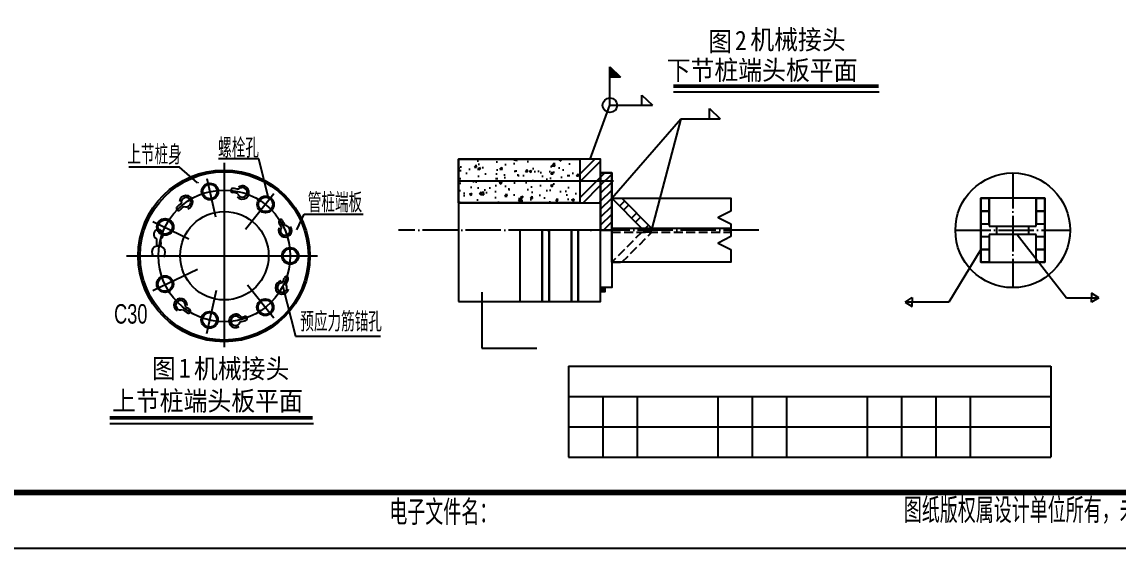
# Model space of a CAD drawing. Extents: x -695511 to 885008, y -751583 to -95266.
# Drawn here: x -600832 to -581088, y -272759 to -263285 of the extents above; entities that cross this region are included whole.
import ezdxf

# ---------------------------------------------------------------- set-up
doc = ezdxf.new("R2010")
doc.units = 0
doc.header["$LTSCALE"] = 1000
doc.header["$MEASUREMENT"] = 0
doc.linetypes.add('DASH', pattern=[0.35, 0.25, -0.1])
doc.linetypes.add('DOTE', pattern=[2.42, 2, -0.2, 0.02, -0.2])
for name, color, linetype in [('14', 1, 'Continuous'), ('_0', 7, 'Continuous'), ('Layer2', 4, 'Continuous'), ('LAYER5', 7, 'Continuous'), ('PUB_TITLE', 4, 'Continuous'), ('STEEL', 6, 'Continuous')]:
    doc.layers.add(name, color=color, linetype=linetype)
doc.styles.add('HZDX', font='gs_txt.shx', dxfattribs={"width": 0.8, "height": 800, "bigfont": 'hztxt.shx'})
doc.styles.add('hztxt0', font='romans.shx', dxfattribs={"bigfont": 'gbcbig0.shx'})
doc.styles.add('宋体', font='simsun.ttc')
pattern_1 = [(45, (466600.13, -80696), (-336.7596, 336.7596), []), (45, (466824.64, -80696), (-336.7596, 336.7596), [])]

# ---------------------------------------------------------------- blocks, each defined once
blk = doc.blocks.new('s2jsj1')
for color, points in [(256, [(517494, -24608), (517192, -24608), (517192, -24322)]), (2, [(516931, -30533), (517052, -30533), (517052, -30648), (516931, -30648)])]:
    blk.add_hatch(color=color).paths.add_polyline_path(points)
h = blk.add_hatch()
h.set_pattern_fill('混凝土', color=2, scale=100, style=0)
h.set_pattern_definition([(50, (466600.13, -80696), (717.26, -62.752), [75, -825]), (355, (466600.1, -80696), (-138.751, 752.192), [60, -660]), (100.4514, (466659.9, -80701.2), (578.5094, 689.4395), [63.74, -701.142]), (46.1842, (466600.1, -80496), (1067.241, -165.519), [112.5, -1237.5]), (96.6356, (466689.1, -80509.8), (934.663, 974.118), [95.61, -1051.713]), (351.1842, (466600.1, -80496), (934.662, 974.119), [90, -990]), (21, (466700.13, -80546), (596.907, -402.619), [75, -825]), (326, (466700.1, -80546), (243.315, 725.15), [60, -660]), (71.4514, (466749.9, -80579.5), (840.2226, 322.5305), [63.74, -701.142]), (37.5, (466600.13, -80695.98), (12.1599, 332.89385), [0, -652, 0, -670, 0, -662.5]), (7.5, (466600.13, -80695.98), (263.0695, 394.4117), [0, -382, 0, -637, 0, -252.5]), (327.5, (466377.13, -80695.98), (533.8224, -22.5549), [0, -250, 0, -780, 0, -1035]), (317.5, (466277.13, -80696), (583.1862, 100.105), [0, -325, 0, -518, 0, -735])])
h.paths.add_polyline_path([(512931, -26919), (516347, -26919), (516347, -28143), (512931, -28143)])
h = blk.add_hatch()
h.set_pattern_fill('ANSI32', color=2, scale=100, style=0)
h.set_pattern_definition(pattern_1)
h.paths.add_polyline_path([(516931, -26919), (516347, -26919), (516347, -28143), (516931, -28143)])
h = blk.add_hatch()
h.set_pattern_fill('ANSI31', color=2, scale=100, style=0)
h.set_pattern_definition([(45, (466600.13, -80695.98), (-112.2532, 112.2532), [])])
h.paths.add_polyline_path([(516931, -28918), (517242, -28918), (517242, -27304), (516931, -27304)])
h = blk.add_hatch()
h.set_pattern_fill('ANSI32', color=2, scale=100, style=0)
h.set_pattern_definition(pattern_1)
h.paths.add_polyline_path([(517242, -28017), (517525, -28017), (518376, -28868), (518093, -28868)])
for p, q in [((517192, -24608), (517192, -24322)), ((517192, -24322), (517494, -24608)), ((517192, -25400), (517192, -24608)), ((517494, -24608), (517192, -24608)), ((518089, -25400), (518089, -25114)), ((518089, -25114), (518391, -25400)), ((516639, -26919), (517192, -25400)), ((517192, -25400), (518391, -25400)), ((519996, -25782), (519996, -25496)), ((519996, -25496), (520298, -25782)), ((517243, -28018), (519189, -25782)), ((519189, -25782), (518376, -28868)), ((519189, -25782), (520298, -25782)), ((528654, -29038), (530040, -30815)), ((527629, -29458), (526731, -30938)), ((513588, -30658), (513588, -32232)), ((525502, -30938), (525700, -30811)), ((525700, -30811), (525700, -30938)), ((530040, -30815), (530948, -30815)), ((530948, -30815), (530749, -30688)), ((530749, -30688), (530749, -30815)), ((530948, -30815), (530749, -30942)), ((530749, -30942), (530749, -30815)), ((526731, -30938), (525502, -30938)), ((525502, -30938), (525700, -31065)), ((525700, -31065), (525700, -30938)), ((513588, -32232), (515132, -32232)), ((516030, -32744), (516030, -35304)), ((516030, -32744), (529602, -32744)), ((529602, -32744), (529602, -35304)), ((516030, -33597), (529602, -33597)), ((516997, -33597), (516997, -35304)), ((517963, -33597), (517963, -35304)), ((520232, -33597), (520232, -35304)), ((521198, -33597), (521198, -35304)), ((522165, -33597), (522165, -35304)), ((524434, -33597), (524434, -35304)), ((525400, -33597), (525400, -35304)), ((526367, -33597), (526367, -35304)), ((527334, -33597), (527334, -35304)), ((516030, -34451), (529602, -34451)), ((516030, -35304), (529602, -35304))]:
    blk.add_line(p, q)
at = {"color": 1, "linetype": 'DOTE', "ltscale": 0.5}
for p, q in [((528529, -27304), (528529, -30533)), ((521384, -28918), (511243, -28918)), ((526915, -28919), (530144, -28919))]:
    blk.add_line(p, q, dxfattribs=at)
at = {"color": 2}
for p, q in [((512931, -27531), (517294, -27531)), ((520594, -28868), (517242, -28868)), ((517242, -28868), (517242, -28968)), ((520594, -28968), (520594, -28868))]:
    blk.add_line(p, q, dxfattribs=at)
at = {"color": 2, "linetype": 'DASH'}
blk.add_line((517242, -28968), (520594, -28968), dxfattribs=at)
at = {"color": 2}
for points in [[(512931, -30919), (516931, -30919), (516931, -26919), (512931, -26919)], [(516931, -26919), (512931, -26919), (512931, -28143), (516931, -28143)], [(512931, -26919), (516347, -26919), (516347, -28143), (512931, -28143)], [(516931, -26919), (516347, -26919), (516347, -28143), (516931, -28143)], [(516931, -27304), (517242, -27304), (517242, -30533), (516931, -30533)], [(516931, -28918), (517242, -28918), (517242, -27304), (516931, -27304)], [(517242, -28017), (517525, -28017), (518376, -28868), (518093, -28868)], [(515289, -28919), (514658, -28919), (514658, -30919), (515289, -30919)], [(515479, -28919), (515289, -28919), (515289, -30919), (515479, -30919)], [(516110, -28919), (515479, -28919), (515479, -30919), (516110, -30919)], [(516301, -28919), (516110, -28919), (516110, -30919), (516301, -30919)], [(516931, -28919), (516301, -28919), (516301, -30919), (516931, -30919)], [(516931, -30533), (517052, -30533), (517052, -30648), (516931, -30648)]]:
    blk.add_lwpolyline(points, close=True, dxfattribs=at)
for points in [[(520594, -29458), (520594, -29819), (517242, -29819), (517242, -28018), (520594, -28018), (520594, -28378)], [(520594, -28378), (520234, -28558), (520594, -28738)], [(520594, -28738), (520594, -29098)], [(520594, -29098), (520234, -29278), (520594, -29458)]]:
    blk.add_lwpolyline(points, dxfattribs=at)
for points in [[(529429, -28019), (527629, -28019), (527629, -29819), (529429, -29819)], [(527629, -28378), (527869, -28378), (527869, -28019), (527629, -28019)], [(529190, -28378), (529429, -28378), (529429, -28019), (529190, -28019)], [(527629, -28738), (527869, -28738), (527869, -28378), (527629, -28378)], [(529190, -28738), (529429, -28738), (529429, -28378), (529190, -28378)], [(528084, -28799), (528975, -28799), (528975, -29038), (528084, -29038)], [(527629, -29098), (527869, -29098), (527869, -29458), (527629, -29458)], [(529190, -29098), (529429, -29098), (529429, -29458), (529190, -29458)], [(527629, -29458), (527869, -29458), (527869, -29819), (527629, -29819)], [(529190, -29458), (529429, -29458), (529429, -29819), (529190, -29819)]]:
    blk.add_lwpolyline(points, close=True)
for points in [[(527869, -29038), (527869, -29819), (527629, -29819), (527629, -28019), (527869, -28019), (527869, -28799)], [(529190, -28799), (529190, -28019), (529429, -28019), (529429, -29819), (529190, -29819), (529190, -29038)], [(527869, -28799), (529190, -28799)], [(529190, -29038), (527869, -29038)]]:
    blk.add_lwpolyline(points)
at = {"color": 2, "linetype": 'DASH'}
blk.add_lwpolyline([(517242, -29819), (517525, -29819), (518376, -28968), (518093, -28968)], close=True, dxfattribs=at)
blk.add_circle((517192, -25400), 206)
at = {"color": 2}
blk.add_circle((528529, -28919), 1614, dxfattribs=at)
blk = doc.blocks.new('弘吉车间2')
at = {"layer": '14', "style": 'hztxt0'}
for s, p in [('电子文件名：', (-24105, -584)), ('图纸版权属设计单位所有，未经许可，外人及外单位不得翻印复制作为其他工程之用。', (-14838, -548))]:
    blk.add_text(s, height=450, rotation=359.9997, dxfattribs=at).set_placement(p)

msp = doc.modelspace()

# ---------------------------------------------------------------- linework, layer by layer
for p, q in [((-589095.9, -264541.6), (-585391.6, -264541.6)), ((-599250.1, -270516.3), (-595579.9, -270516.3))]:
    msp.add_line(p, q)
at = {"const_width": 68.6}
for points in [[(-589096, -264440.5), (-585401.1, -264440.5)], [(-599250.2, -270415.2), (-595597.1, -270415.2)]]:
    msp.add_lwpolyline(points, dxfattribs=at)
for centre, start, end in [((-596860.9, -266356.9), 218.61296, 124.31972), ((-597875, -266531.5), 284.07183, 174.18587), ((-596091.8, -267039.7), 156.80618, 35.8387), ((-598371.6, -267434), 317.2765, 217.39741), ((-596145.3, -268067.9), 98.64718, 346.11288), ((-597974.6, -268385.7), 356.21252, 238.0645), ((-596982.6, -268667.5), 36.12139, 303.17799)]:
    msp.add_arc(centre, 120, start, end)
at = {"layer": 'Layer2'}
for centre, radius in [((-597191.2, -267498.2), 1546), ((-597445.3, -266338.5), 150), ((-596443.2, -266570.3), 150), ((-597184.9, -267494.8), 796.9), ((-598251.3, -266977.4), 150), ((-595999.6, -267498.2), 150), ((-598254.3, -268006), 150), ((-596448.6, -268423.6), 150), ((-597452, -268649.6), 150)]:
    msp.add_circle(centre, radius, dxfattribs=at)
for centre, radius, start, end in [((-597033.4, -266318.7), 37.5, 82.67113, 262.67113), ((-597184.8, -267495.9), 1224.4, 77.81945, 82.67113), ((-596860.2, -266354.3), 86.2, 191.78877, 140.21619), ((-597875.9, -266530.2), 86.2, 243.21733, 191.64477), ((-597184.8, -267495.9), 1149.4, 77.93807, 82.67113), ((-598011.7, -266643.5), 37.5, 134.09969, 314.09969), ((-597185.7, -267495.8), 1224.4, 129.24803, 134.09969), ((-597185.7, -267495.8), 1149.4, 129.36663, 134.09969), ((-596169.6, -266881.1), 37.5, 31.24255, 211.24255), ((-597184.3, -267496.7), 1149.4, 26.5095, 31.24255), ((-597184.3, -267496.7), 1224.4, 26.39089, 31.24255), ((-598371.6, -267111.8), 86.2, 294.64591, 243.07334), ((-596089.4, -267038.7), 86.2, 140.3602, 88.78762), ((-597186.4, -267174.3), 1224.4, 180.67659, 185.52827), ((-598367.7, -267288.6), 37.5, 185.52827, 5.52827), ((-597186.4, -267174.3), 1149.4, 180.79522, 185.52827), ((-597184.6, -267497.5), 1149.4, 335.08093, 339.814), ((-596070.7, -267907.1), 37.5, 339.814, 159.814), ((-597184.6, -267497.5), 1224.4, 334.9623, 339.814), ((-596143.9, -268068), 86.2, 88.93163, 37.35904), ((-597974.1, -268385), 86.2, 346.07449, 294.50191), ((-597186.3, -267497.3), 1224.4, 232.10516, 236.95684), ((-597186.3, -267497.3), 1149.4, 232.22377, 236.95684), ((-597833.4, -268492.2), 37.5, 236.95684, 56.95684), ((-596982.6, -268667.2), 86.2, 37.50306, 345.93047), ((-597185.5, -267497.8), 1149.4, 283.65235, 288.38541), ((-597185.5, -267497.8), 1224.4, 283.53373, 288.38541), ((-596811.2, -268624.1), 37.5, 288.38541, 108.38541)]:
    msp.add_arc(centre, radius, start, end, dxfattribs=at)
at = {"layer": 'LAYER5'}
for p, q in [((-596561.7, -265747.4), (-597289.3, -265747.4)), ((-596395.1, -266436.4), (-596561.7, -265747.4)), ((-597992.3, -265902.8), (-598906, -265902.8)), ((-597667.6, -266179.7), (-597992.3, -265902.8)), ((-595881.2, -267027.2), (-595749.6, -266748.9)), ((-595749.6, -266748.9), (-594683.8, -266748.9))]:
    msp.add_line(p, q, dxfattribs=at)
at = {"layer": 'LAYER5', "color": 1}
for p, q in [((-597187.5, -265819.9), (-597187.5, -269144.5)), ((-597503.2, -266106.9), (-597346.9, -266791.6)), ((-596293.2, -266383.1), (-596804.1, -267023.8)), ((-598473.5, -266880.7), (-597827.3, -267191.9)), ((-598949.4, -267498.2), (-595507.5, -267498.2)), ((-598473.5, -268121.8), (-597669.5, -267734.7)), ((-597503.2, -268895.6), (-597325.1, -268115.4)), ((-596293.2, -268619.5), (-596769.5, -268022.2))]:
    msp.add_line(p, q, dxfattribs=at)
at = {"layer": 'LAYER5', "const_width": 12.5}
for points in [[(-597662.7, -266179.7, 1), (-597650.2, -266179.7, 1)], [(-596401.4, -266436.4, 1), (-596388.9, -266436.4, 1)]]:
    msp.add_lwpolyline(points, format="xyb", close=True, dxfattribs=at)
at = {"layer": 'LAYER5'}
for centre, radius in [((-597187.5, -267498.2), 1515.3), ((-597445.3, -266338.5), 130), ((-596443.2, -266570.3), 130), ((-598251.3, -266977.4), 130), ((-595999.6, -267498.2), 130), ((-598254.3, -268006), 130), ((-596448.6, -268423.6), 130), ((-597452, -268649.6), 130)]:
    msp.add_circle(centre, radius, dxfattribs=at)
at = {"layer": 'LAYER5', "color": 1}
msp.add_circle((-597186.5, -267498.2), 1186.9, dxfattribs=at)
at = {"layer": 'PUB_TITLE'}
msp.add_lwpolyline([(-643409, -272759.5), (-569109, -272759.5), (-569109, -230759.5), (-643409, -230759.5)], close=True, dxfattribs=at)
at = {"layer": 'PUB_TITLE', "const_width": 100}
msp.add_lwpolyline([(-640909, -271759.5), (-570109, -271759.5), (-570109, -231759.5), (-640909, -231759.5)], close=True, dxfattribs=at)
at = {"layer": 'STEEL', "color": 7}
for p, q in [((-596132.5, -268049.9), (-595902.4, -268941)), ((-595902.4, -268941), (-594371.6, -268941))]:
    msp.add_line(p, q, dxfattribs=at)

# ---------------------------------------------------------------- block references
at = {"xscale": 0.6400000000000002, "yscale": 0.6400000000000002, "zscale": 0.6400000000000002}
msp.add_blockref('s2jsj1', (-921243.6, -248528.8), dxfattribs=at)
at = {"layer": '_0'}
msp.add_blockref('弘吉车间2', (-570109, -271759.5), dxfattribs=at)

# ---------------------------------------------------------------- texts
at = {"style": '宋体', "width": 0.9}
for s, p in [('机械接头', (-587712.5, -263778.4)), ('图 ', (-588470.9, -263812.8)), ('2', (-587989, -263792.7)), (' 下节桩端头板平面', (-589432.3, -264327.1)), ('机械接头', (-597733.5, -269703)), ('图 ', (-598491.9, -269700.7)), ('1', (-598006.9, -269692.5)), ('上节桩端头板平面', (-599209.3, -270282.6))]:
    msp.add_text(s, height=350, dxfattribs=at).set_placement(p)
at = {"layer": 'LAYER5', "style": 'HZDX', "width": 0.7}
for s, p in [('螺栓孔', (-597297.7, -265728.4)), ('上节桩身', (-598933.1, -265851.7)), ('管桩端板', (-595682.9, -266713.8)), ('C30', (-599171.9, -268717.4)), ('预应力筋锚孔', (-595817.9, -268859.7))]:
    msp.add_text(s, height=350, dxfattribs=at).set_placement(p)

doc.saveas('drawing.dxf')
